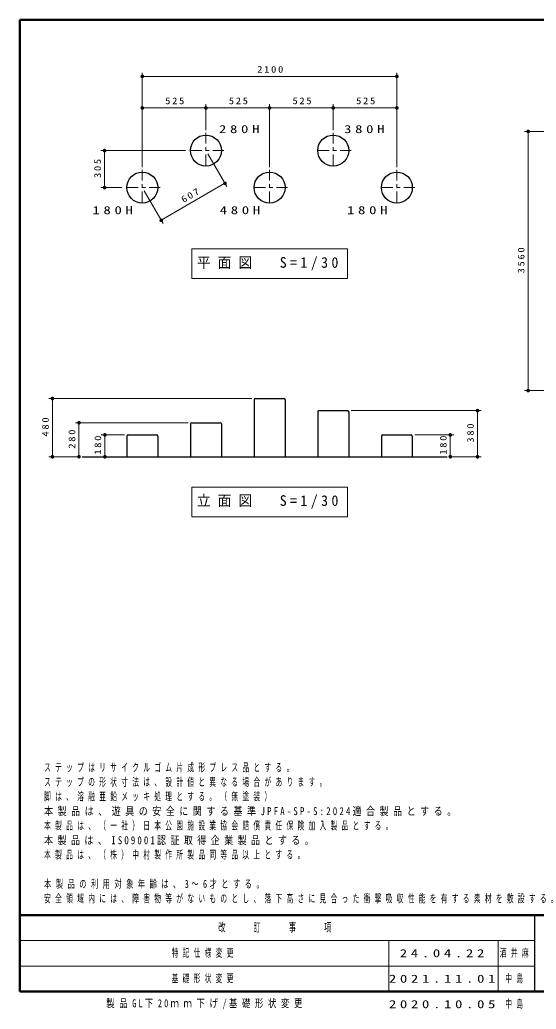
# Model space of a CAD drawing. Units: millimetres on the paper, with parts at other scales. Extents: x -385 to 0, y -5 to 267.
# Drawn here: x -385 to -243, y -4.9 to 267 of the extents above; entities that cross this region are included whole.
import ezdxf

# ---------------------------------------------------------------- set-up
doc = ezdxf.new("R2010")
doc.units = ezdxf.units.MM
doc.linetypes.add('USER2', pattern=[6, 3, -1, 1, -1])
doc.layers.add('LY_1', color=7, linetype='Continuous', lineweight=13)
doc.styles.add('ＭＳ ゴシック', font='')
doc.styles.get('ＭＳ ゴシック').set_extended_font_data('MS Gothic')

# ---------------------------------------------------------------- blocks, each defined once
blk = doc.blocks.new('filled_dot')
at = {"color": 0, "linetype": 'Continuous', "lineweight": -2, "const_width": 1.25}
blk.add_lwpolyline([(-0.625, 0, 1), (0.625, 0, 1)], format="xyb", close=True, dxfattribs=at)

msp = doc.modelspace()

# ---------------------------------------------------------------- linework, layer by layer
at = {"layer": 'LY_1', "lineweight": 50}
for p, q in [((0, 267), (-385, 267)), ((-385, 267), (-385, 0)), ((-385, 21), (0, 21)), ((-385, 0), (0, 0))]:
    msp.add_line(p, q, dxfattribs=at)
at = {"layer": 'LY_1'}
for p, q in [((-351.319, 226.478), (-351.319, 252.445)), ((-351.319, 251.445), (-281.319, 251.445)), ((-281.319, 226.478), (-281.319, 252.445)), ((-351.319, 242.779), (-333.819, 242.779)), ((-333.819, 236.644), (-333.819, 243.779)), ((-333.819, 242.779), (-316.319, 242.779)), ((-316.319, 226.478), (-316.319, 243.779)), ((-316.319, 242.779), (-298.819, 242.779)), ((-298.819, 236.644), (-298.819, 243.779)), ((-298.819, 242.779), (-281.319, 242.779)), ((-197.817, 236.328), (-246.211, 236.328)), ((-245.211, 165.128), (-245.211, 236.328)), ((-339.402, 231.061), (-362.673, 231.061)), ((-361.673, 220.894), (-361.673, 231.061)), ((-333.317, 230.196), (-328.09, 221.199)), ((-356.902, 220.894), (-362.673, 220.894)), ((-328.592, 222.064), (-346.092, 211.897)), ((-350.817, 220.03), (-345.59, 211.033)), ((-337.719, 204.032), (-337.719, 195.898)), ((-294.919, 204.032), (-337.719, 204.032)), ((-294.919, 195.898), (-294.919, 204.032)), ((-337.719, 195.898), (-294.919, 195.898)), ((-200.817, 165.128), (-246.211, 165.128)), ((-321.236, 162.937), (-377.025, 162.937)), ((-376.025, 146.937), (-376.025, 162.937)), ((-293.902, 159.604), (-258.144, 159.604)), ((-259.144, 159.604), (-259.144, 146.937)), ((-338.736, 156.271), (-369.72, 156.271)), ((-368.72, 146.937), (-368.72, 156.271)), ((-356.236, 152.937), (-362.593, 152.937)), ((-361.593, 146.937), (-361.593, 152.937)), ((-276.402, 152.937), (-265.627, 152.937)), ((-266.627, 152.937), (-266.627, 146.937)), ((-368.829, 146.937), (-377.025, 146.937)), ((-368.829, 146.937), (-369.72, 146.937)), ((-266.518, 146.937), (-258.144, 146.937)), ((-266.518, 146.937), (-265.627, 146.937)), ((-337.719, 138.594), (-337.719, 130.461)), ((-294.919, 138.594), (-337.719, 138.594)), ((-294.919, 130.461), (-294.919, 138.594)), ((-337.719, 130.461), (-294.919, 130.461)), ((-385, 14), (-243.5, 14)), ((-283.5, 14), (-283.5, 0)), ((-253.5, 14), (-253.5, 0)), ((-385, 7), (-243.5, 7))]:
    msp.add_line(p, q, dxfattribs=at)
at = {"layer": 'LY_1', "linetype": 'USER2'}
for p, q in [((-333.819, 235.978), (-333.819, 226.144)), ((-298.819, 235.978), (-298.819, 226.144)), ((-328.902, 231.061), (-338.736, 231.061)), ((-293.902, 231.061), (-303.736, 231.061)), ((-351.319, 225.811), (-351.319, 215.978)), ((-316.319, 225.811), (-316.319, 215.978)), ((-281.319, 225.811), (-281.319, 215.978)), ((-346.402, 220.894), (-356.236, 220.894)), ((-311.402, 220.894), (-321.236, 220.894)), ((-276.402, 220.894), (-286.236, 220.894))]:
    msp.add_line(p, q, dxfattribs=at)
at = {"layer": 'LY_1', "lineweight": 25}
for p, q in [((-320.569, 162.604), (-320.569, 146.937)), ((-320.236, 162.937), (-312.402, 162.937)), ((-312.069, 162.604), (-312.069, 146.937)), ((-303.069, 159.271), (-303.069, 146.937)), ((-302.736, 159.604), (-294.902, 159.604)), ((-294.569, 159.271), (-294.569, 146.937)), ((-338.069, 155.937), (-338.069, 146.937)), ((-337.736, 156.271), (-329.902, 156.271)), ((-329.569, 155.937), (-329.569, 146.937)), ((-355.569, 152.604), (-355.569, 146.937)), ((-355.236, 152.937), (-347.402, 152.937)), ((-347.069, 152.604), (-347.069, 146.937)), ((-285.569, 152.604), (-285.569, 146.937)), ((-285.236, 152.937), (-277.402, 152.937)), ((-277.069, 152.604), (-277.069, 146.937)), ((-367.829, 146.937), (-267.518, 146.937)), ((-243.5, 21), (-243.5, 0))]:
    msp.add_line(p, q, dxfattribs=at)
for centre in [(-333.819, 231.061), (-298.819, 231.061), (-351.319, 220.894), (-316.319, 220.894), (-281.319, 220.894)]:
    msp.add_circle(centre, 4.25, dxfattribs=at)
for centre, start, end in [((-320.236, 162.604), 90, 180), ((-312.402, 162.604), 0, 90), ((-302.736, 159.271), 90, 180), ((-294.902, 159.271), 0, 90), ((-337.736, 155.937), 90, 180), ((-329.902, 155.937), 0, 90), ((-355.236, 152.604), 90, 180), ((-347.402, 152.604), 0, 90), ((-285.236, 152.604), 90, 180), ((-277.402, 152.604), 0, 90)]:
    msp.add_arc(centre, 0.333, start, end, dxfattribs=at)

# ---------------------------------------------------------------- block references
at = {"layer": 'LY_1', "xscale": 0.4, "yscale": 0.4}
for p in [(-351.319, 251.445), (-351.319, 242.779), (-333.819, 242.779), (-316.319, 242.779), (-298.819, 242.779)]:
    msp.add_blockref('filled_dot', p, dxfattribs=at)
for p, rotation in [((-281.319, 251.445), 180), ((-333.819, 242.779), 180), ((-316.319, 242.779), 180), ((-298.819, 242.779), 180), ((-281.319, 242.779), 180), ((-245.211, 236.328), 270), ((-361.673, 231.061), 270), ((-361.673, 220.894), 90), ((-328.592, 222.064), 210.2), ((-346.092, 211.897), 30.2), ((-376.025, 162.937), 270), ((-245.211, 165.128), 90), ((-259.144, 159.604), 270), ((-368.72, 156.271), 270), ((-361.593, 152.937), 270), ((-266.627, 152.937), 270), ((-376.025, 146.937), 90), ((-368.72, 146.937), 90), ((-361.593, 146.937), 90), ((-266.627, 146.937), 90), ((-259.144, 146.937), 90)]:
    msp.add_blockref('filled_dot', p, dxfattribs=dict(at, rotation=rotation))

# ---------------------------------------------------------------- texts
at = {"layer": 'LY_1', "style": 'ＭＳ ゴシック'}
for s, insert, char_height, attachment_point in [('\\T1.33;\\W1.15;2100', (-315.898, 252.445), 1.833, 8), ('\\T1.33;\\W1.15;525', (-342.152, 243.779), 1.833, 8), ('\\T1.33;\\W1.15;525', (-324.652, 243.779), 1.833, 8), ('\\T1.33;\\W1.15;525', (-307.152, 243.779), 1.833, 8), ('\\T1.33;\\W1.15;525', (-289.652, 243.779), 1.833, 8), ('\\T1.5;\\W1.35;280H', (-330.224, 236.944), 2.199, 4), ('\\T1.5;\\W1.35;380H', (-295.839, 236.944), 2.199, 4), ('\\T1.5;\\W1.35;180H', (-365.02, 214.671), 2.199, 4), ('\\T1.5;\\W1.35;480H', (-330.02, 214.671), 2.199, 4), ('\\T1.5;\\W1.35;180H', (-295.02, 214.671), 2.199, 4), ('\\T1.5;\\W0.95;平面図\u3000S=1/30', (-336.319, 199.965), 2.933, 4), ('\\T1.5;\\W0.95;立面図\u3000S=1/30', (-336.319, 134.527), 2.933, 4), ('\\T1.64;\\W0.6;ステップはリサイクルゴム片成形プレス品とする。', (-378.309, 60.205), 2.199, 7), ('\\T1.64;\\W0.6;ステップの形状寸法は、設計値と異なる場合があります。', (-378.309, 56.205), 2.199, 7), ('\\T1.64;\\W0.6;脚は、溶融亜鉛メッキ処理とする。（無塗装）', (-378.309, 52.205), 2.199, 7), ('\\T1.51;\\W0.8;本製品は、遊具の安全に関する基準JPFA-SP-S:2024適合製品とする。', (-378.309, 48.205), 2.199, 7), ('\\T1.64;\\W0.6;本製品は、（一社）日本公園施設業協会賠償責任保険加入製品とする。', (-378.309, 44.205), 2.199, 7), ('\\T1.5;\\W0.8;本製品は、ISO9001認証取得企業製品とする。', (-378.309, 40.205), 2.199, 7), ('\\T1.64;\\W0.6;本製品は、（株）中村製作所製品同等品以上とする。', (-378.309, 36.205), 2.199, 7), ('\\T1.61;\\W0.65;本製品の利用対象年齢は、3～6才とする。', (-378.309, 28.205), 2.199, 7), ('\\T1.64;\\W0.6;安全領域内には、障害物等がないものとし、落下高さに見合った衝撃吸収性能を有する素材を敷設する。', (-378.309, 24.205), 2.199, 7), ('\\T1.64;\\W0.6;改\u3000\u3000訂\u3000\u3000事\u3000\u3000項', (-314.25, 17.5), 2.346, 5), ('\\T1.64;\\W0.6;特記仕様変更', (-343.25, 10.5), 2.199, 4), ('\\T1.5;\\W1.35;24.04.22', (-280.5, 10.5), 2.199, 4), ('\\T1.64;\\W0.6;酒井麻', (-253, 10.5), 2.199, 4), ('\\T1.64;\\W0.6;基礎形状変更', (-343.25, 3.5), 2.199, 4), ('\\T1.5;\\W1.35;2021.11.01', (-283.5, 3.5), 2.199, 4), ('\\T1.64;\\W0.6;中島', (-251.5, 3.5), 2.199, 4), ('\\T1.55;\\W0.75;製品GL下20ｍｍ下げ/基礎形状変更', (-361.25, -3.5), 2.199, 4), ('\\T1.5;\\W1.35;2020.10.05', (-283.5, -3.5), 2.199, 4), ('\\T1.64;\\W0.6;中島', (-251.5, -3.5), 2.199, 4)]:
    msp.add_mtext(s, dxfattribs=dict(at, insert=insert, char_height=char_height, attachment_point=attachment_point))
at = {"layer": 'LY_1', "char_height": 1.833, "attachment_point": 8, "style": 'ＭＳ ゴシック'}
for s, insert, rotation in [('\\T1.33;\\W1.15;305', (-362.673, 226.393), 90), ('\\T1.33;\\W1.15;607', (-337.486, 218.054), 30.155), ('\\T1.33;\\W1.15;3560', (-246.211, 201.137), 90), ('\\T1.33;\\W1.15;480', (-377.025, 155.353), 90), ('\\T1.33;\\W1.15;380', (-260.144, 153.686), 90), ('\\T1.33;\\W1.15;280', (-369.72, 152.019), 90), ('\\T1.33;\\W1.15;180', (-362.593, 150.358), 90), ('\\T1.33;\\W1.15;180', (-267.627, 150.358), 90)]:
    msp.add_mtext(s, dxfattribs=dict(at, insert=insert, rotation=rotation))

doc.saveas('drawing.dxf')
